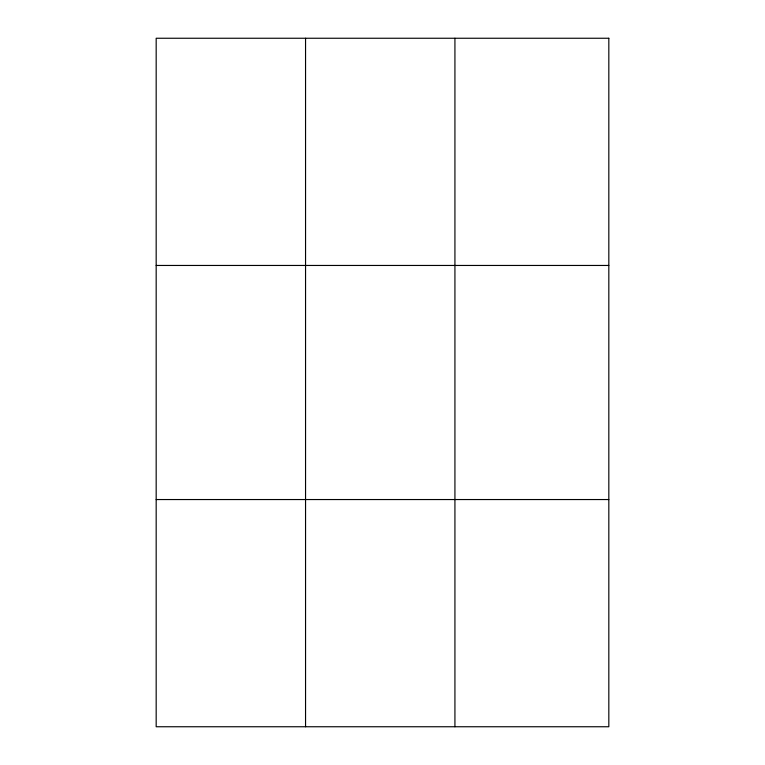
<?xml version="1.0" encoding="UTF-8"?>
<svg xmlns="http://www.w3.org/2000/svg" width="765" height="765" viewBox="0 0 765 765"><rect width="100%" height="100%" fill="white"/><g stroke="black" fill="none" stroke-linecap="round" stroke-linejoin="round"><path stroke-width="1.15" d="M305.551 38.25L305.551 726.75M454.926 38.25L454.926 726.75M156.175 265.455L608.825 265.455M156.175 499.545L608.825 499.545M608.825 38.25L608.825 726.75L156.175 726.75L156.175 38.25L608.825 38.25"/></g></svg>
